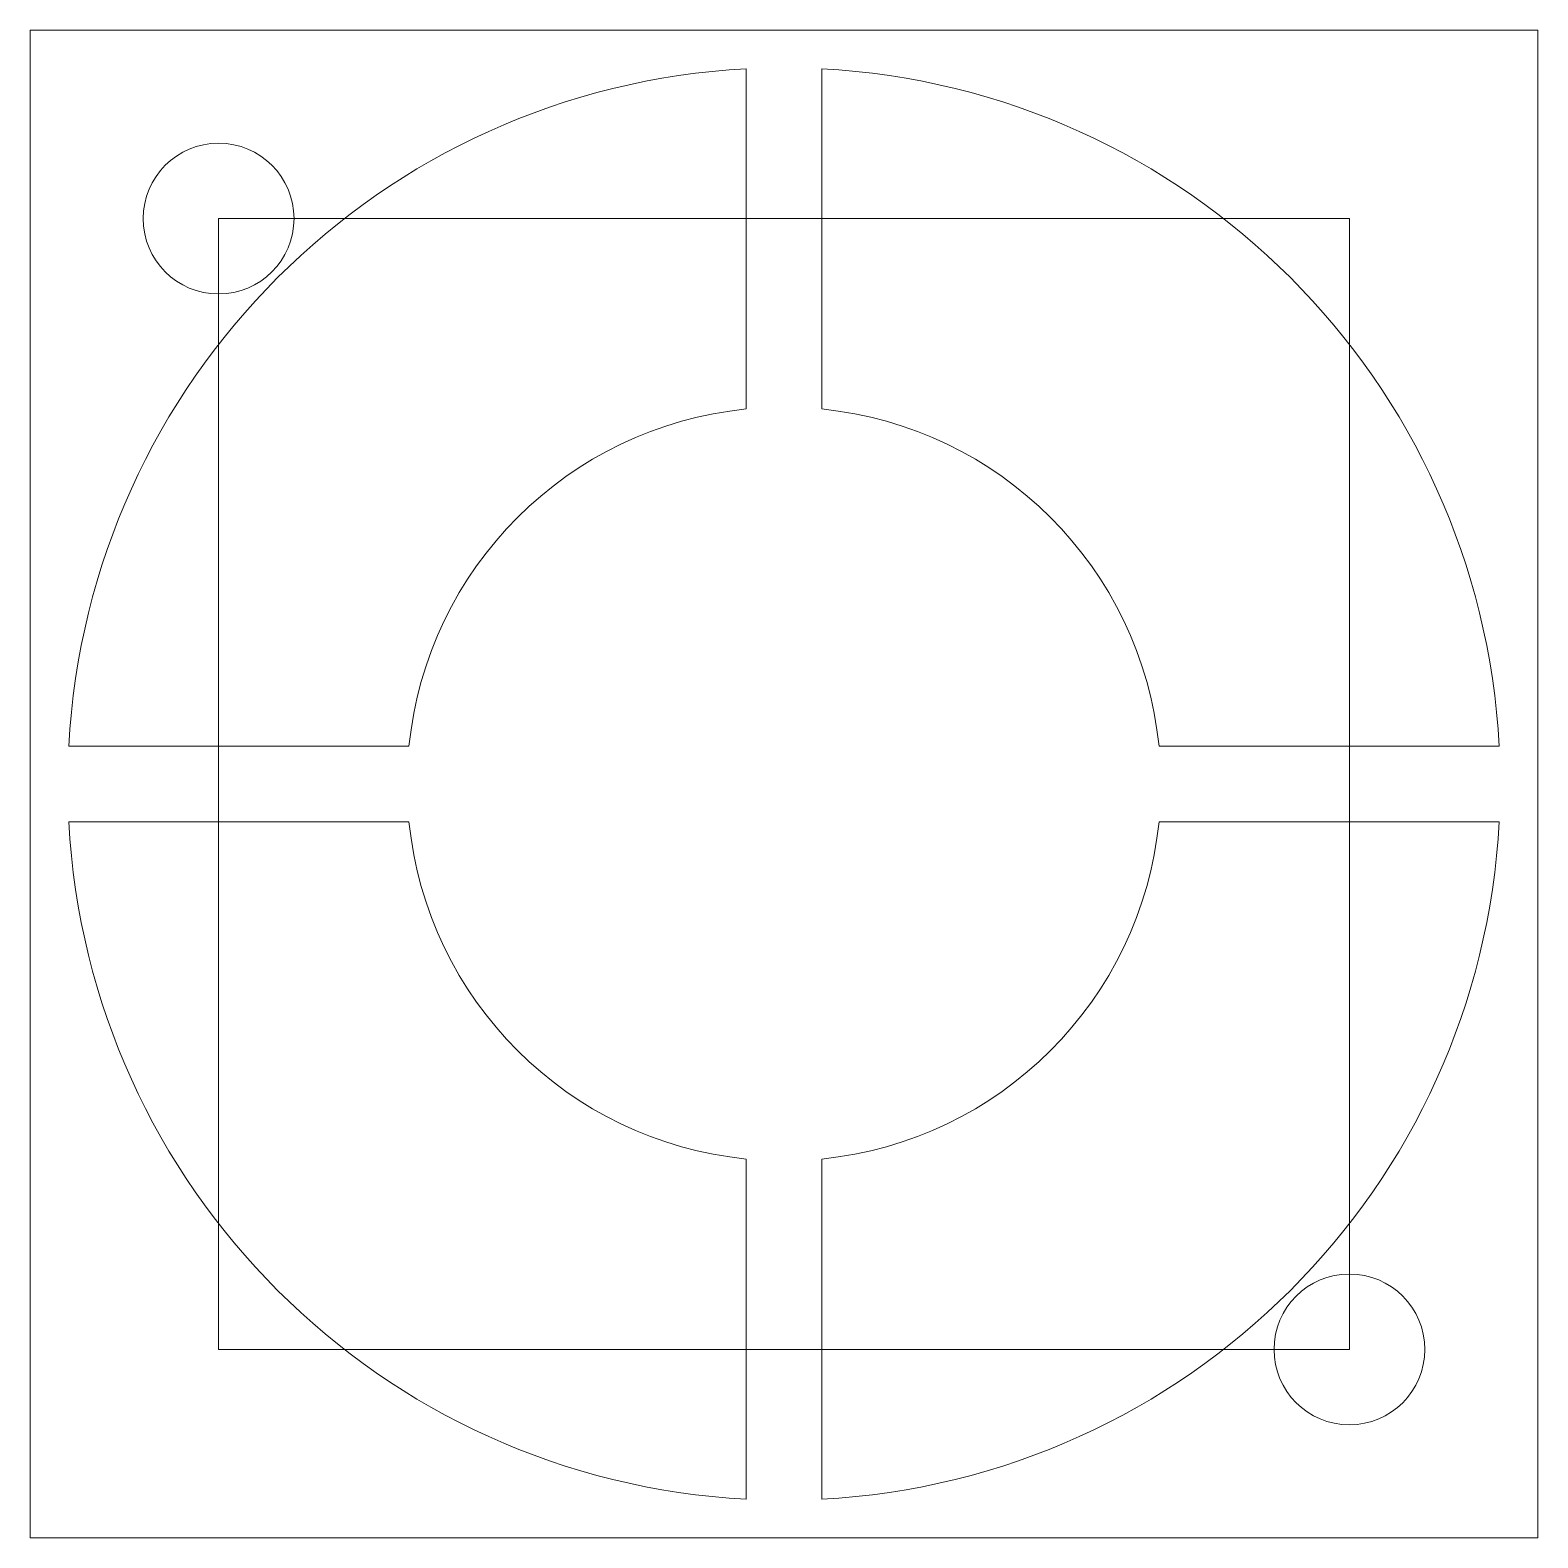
# Model space of a CAD drawing. Header units: millimetres. Extents: x 0 to 40, y 0 to 40.
import ezdxf

# ---------------------------------------------------------------- set-up
doc = ezdxf.new("R2010")
doc.units = ezdxf.units.MM
doc.header["$LTSCALE"] = 10
for name, color, linetype, lineweight in [('Fan_Size', 2, 'CONTINUOUS', 0), ('Fan_Vent', 1, 'CONTINUOUS', 0), ('HolesGuide', 4, 'CONTINUOUS', 0), ('MountingHoles', 1, 'CONTINUOUS', 0)]:
    doc.layers.add(name, color=color, linetype=linetype, lineweight=lineweight)

msp = doc.modelspace()

# ---------------------------------------------------------------- linework, layer by layer
at = {"layer": 'Fan_Size', "linetype": 'CONTINUOUS'}
msp.add_lwpolyline([(0, 40), (40, 40), (40, 0), (0, 0), (0, 40)], close=True, dxfattribs=at)
at = {"layer": 'Fan_Vent', "linetype": 'CONTINUOUS'}
for p, q in [((19, 38.974), (19, 29.95)), ((21, 29.95), (21, 38.974)), ((10.05, 21), (1.026, 21)), ((38.974, 21), (29.95, 21)), ((1.026, 19), (10.05, 19)), ((29.95, 19), (38.974, 19)), ((19, 10.05), (19, 1.026)), ((21, 1.026), (21, 10.05))]:
    msp.add_line(p, q, dxfattribs=at)
for radius, start, end in [(19, 93.017, 176.983), (19, 3.017, 86.983), (10, 95.7392, 174.2608), (10, 5.7392, 84.2608), (19, 183.017, 266.983), (10, 185.7392, 264.2608), (19, 273.017, 356.983), (10, 275.7392, 354.2608)]:
    msp.add_arc((20, 20), radius, start, end, dxfattribs=at)
at = {"layer": 'HolesGuide', "linetype": 'CONTINUOUS'}
for p, q in [((5, 35), (35, 35)), ((5, 35), (5, 5)), ((35, 5), (35, 35)), ((5, 5), (35, 5))]:
    msp.add_line(p, q, dxfattribs=at)
at = {"layer": 'MountingHoles', "linetype": 'CONTINUOUS'}
for centre in [(5, 35), (35, 5)]:
    msp.add_circle(centre, 2, dxfattribs=at)

doc.saveas('drawing.dxf')
